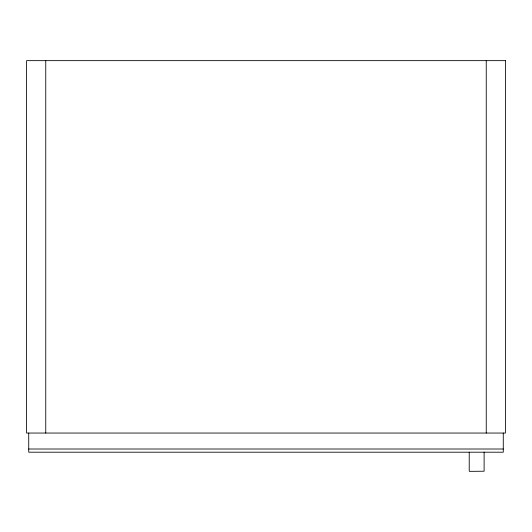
<?xml version="1.0" encoding="UTF-8"?>
<svg xmlns="http://www.w3.org/2000/svg" width="532" height="532" viewBox="0 0 532 532"><rect width="100%" height="100%" fill="white"/><g stroke="black" fill="none" stroke-linecap="round" stroke-linejoin="round"><path stroke-width="0.8" d="M28.728 449.008L503.272 449.008M503.272 433.048L503.272 452.2L28.728 452.2L28.728 433.048M486.248 60.648L486.248 433.048M484.12 452.2L484.12 471.219L469.756 471.352L469.224 471.219L469.224 452.2M45.752 60.648L45.752 433.048M505.4 60.648L26.6 60.648L26.6 433.048L505.4 433.048L505.4 60.648"/></g></svg>
